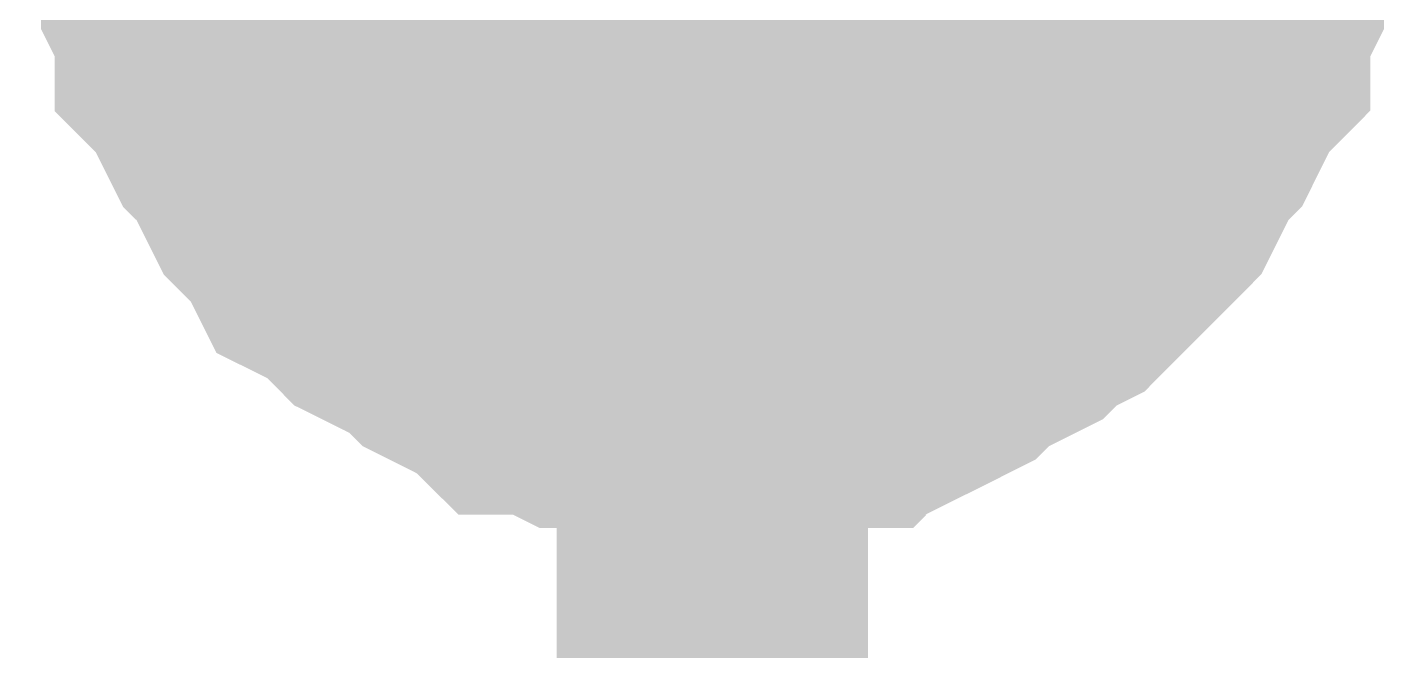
# Model space of a CAD drawing. Header units: inches. Extents: x 0 to 841, y 0 to 594.
# Drawn here: x 234.35 to 235.669, y 564.231 to 564.83 of the extents above; entities that cross this region are included whole.
import ezdxf

# ---------------------------------------------------------------- set-up
doc = ezdxf.new("R2010")
doc.units = ezdxf.units.IN
doc.layers.add('Sheet', color=255, linetype='Continuous')

msp = doc.modelspace()

# ---------------------------------------------------------------- linework, layer by layer
at = {"layer": 'Sheet'}
msp.add_lwpolyline([(234.746, 565, 0.508, 0.508, 1), (235.254, 565, 0.508, 0.508, 1)], format="xyseb", close=True, dxfattribs=at)
for points in [[(235.0091, 564.4855, 0.2997, 0.2997, 0), (234.983, 564.4855, 0.2997, 0.2997, 0), (234.9569, 564.4855, 0.2997, 0.2997, 0), (234.9307, 564.4855, 0.2997, 0.2997, 0), (234.9046, 564.4986, 0.2997, 0.2997, 0), (234.8785, 564.4986, 0.2997, 0.2997, 0), (234.8523, 564.5117, 0.2997, 0.2997, 0), (234.8262, 564.5117, 0.2997, 0.2997, 0), (234.8131, 564.5247, 0.2997, 0.2997, 0), (234.787, 564.5378, 0.2997, 0.2997, 0), (234.7609, 564.5509, 0.2997, 0.2997, 0), (234.7478, 564.5639, 0.2997, 0.2997, 0), (234.7217, 564.577, 0.2997, 0.2997, 0), (234.6955, 564.59, 0.2997, 0.2997, 0), (234.6825, 564.6031, 0.2997, 0.2997, 0), (234.6694, 564.6162, 0.2997, 0.2997, 0), (234.6433, 564.6292, 0.2997, 0.2997, 0), (234.6302, 564.6554, 0.2997, 0.2997, 0), (234.6172, 564.6684, 0.2997, 0.2997, 0), (234.6041, 564.6815, 0.2997, 0.2997, 0), (234.591, 564.7076, 0.2997, 0.2997, 0), (234.578, 564.7338, 0.2997, 0.2997, 0), (234.5649, 564.7468, 0.2997, 0.2997, 0), (234.5518, 564.773, 0.2997, 0.2997, 0), (234.5388, 564.7991, 0.2997, 0.2997, 0), (234.5257, 564.8122, 0.2997, 0.2997, 0), (234.5257, 564.8383, 0.2997, 0.2997, 0), (234.5126, 564.8644, 0.2997, 0.2997, 0), (234.5126, 564.8906, 0.2997, 0.2997, 0), (234.4996, 564.9167, 0.2997, 0.2997, 0), (234.4996, 564.9428, 0.2997, 0.2997, 0), (234.4996, 564.9689, 0.2997, 0.2997, 0), (234.4996, 564.9951, 0.2997, 0.2997, 0)], [(235.0091, 564.4855, 0.2997, 0.2997, 0), (234.983, 564.4855, 0.2997, 0.2997, 0), (234.9569, 564.4855, 0.2997, 0.2997, 0), (234.9307, 564.4855, 0.2997, 0.2997, 0), (234.9046, 564.4986, 0.2997, 0.2997, 0), (234.8785, 564.4986, 0.2997, 0.2997, 0), (234.8523, 564.5117, 0.2997, 0.2997, 0), (234.8262, 564.5117, 0.2997, 0.2997, 0), (234.8131, 564.5247, 0.2997, 0.2997, 0), (234.787, 564.5378, 0.2997, 0.2997, 0), (234.7609, 564.5509, 0.2997, 0.2997, 0), (234.7478, 564.5639, 0.2997, 0.2997, 0), (234.7217, 564.577, 0.2997, 0.2997, 0), (234.6955, 564.59, 0.2997, 0.2997, 0), (234.6825, 564.6031, 0.2997, 0.2997, 0), (234.6694, 564.6162, 0.2997, 0.2997, 0), (234.6433, 564.6292, 0.2997, 0.2997, 0), (234.6302, 564.6554, 0.2997, 0.2997, 0), (234.6172, 564.6684, 0.2997, 0.2997, 0), (234.6041, 564.6815, 0.2997, 0.2997, 0), (234.591, 564.7076, 0.2997, 0.2997, 0), (234.578, 564.7338, 0.2997, 0.2997, 0), (234.5649, 564.7468, 0.2997, 0.2997, 0), (234.5518, 564.773, 0.2997, 0.2997, 0), (234.5388, 564.7991, 0.2997, 0.2997, 0), (234.5257, 564.8122, 0.2997, 0.2997, 0), (234.5257, 564.8383, 0.2997, 0.2997, 0), (234.5126, 564.8644, 0.2997, 0.2997, 0), (234.5126, 564.8906, 0.2997, 0.2997, 0), (234.4996, 564.9167, 0.2997, 0.2997, 0), (234.4996, 564.9428, 0.2997, 0.2997, 0), (234.4996, 564.9689, 0.2997, 0.2997, 0), (234.4996, 564.9951, 0.2997, 0.2997, 0)], [(235.0091, 564.4855, 0.2997, 0.2997, 0), (234.983, 564.4855, 0.2997, 0.2997, 0), (234.9569, 564.4855, 0.2997, 0.2997, 0), (234.9307, 564.4855, 0.2997, 0.2997, 0), (234.9046, 564.4986, 0.2997, 0.2997, 0), (234.8785, 564.4986, 0.2997, 0.2997, 0), (234.8523, 564.5117, 0.2997, 0.2997, 0), (234.8262, 564.5117, 0.2997, 0.2997, 0), (234.8131, 564.5247, 0.2997, 0.2997, 0), (234.787, 564.5378, 0.2997, 0.2997, 0), (234.7609, 564.5509, 0.2997, 0.2997, 0), (234.7478, 564.5639, 0.2997, 0.2997, 0), (234.7217, 564.577, 0.2997, 0.2997, 0), (234.6955, 564.59, 0.2997, 0.2997, 0), (234.6825, 564.6031, 0.2997, 0.2997, 0), (234.6694, 564.6162, 0.2997, 0.2997, 0), (234.6433, 564.6292, 0.2997, 0.2997, 0), (234.6302, 564.6554, 0.2997, 0.2997, 0), (234.6172, 564.6684, 0.2997, 0.2997, 0), (234.6041, 564.6815, 0.2997, 0.2997, 0), (234.591, 564.7076, 0.2997, 0.2997, 0), (234.578, 564.7338, 0.2997, 0.2997, 0), (234.5649, 564.7468, 0.2997, 0.2997, 0), (234.5518, 564.773, 0.2997, 0.2997, 0), (234.5388, 564.7991, 0.2997, 0.2997, 0), (234.5257, 564.8122, 0.2997, 0.2997, 0), (234.5257, 564.8383, 0.2997, 0.2997, 0), (234.5126, 564.8644, 0.2997, 0.2997, 0), (234.5126, 564.8906, 0.2997, 0.2997, 0), (234.4996, 564.9167, 0.2997, 0.2997, 0), (234.4996, 564.9428, 0.2997, 0.2997, 0), (234.4996, 564.9689, 0.2997, 0.2997, 0), (234.4996, 564.9951, 0.2997, 0.2997, 0)], [(235.0091, 564.4855, 0.2997, 0.2997, 0), (234.983, 564.4855, 0.2997, 0.2997, 0), (234.9569, 564.4855, 0.2997, 0.2997, 0), (234.9307, 564.4855, 0.2997, 0.2997, 0), (234.9046, 564.4986, 0.2997, 0.2997, 0), (234.8785, 564.4986, 0.2997, 0.2997, 0), (234.8523, 564.5117, 0.2997, 0.2997, 0), (234.8262, 564.5117, 0.2997, 0.2997, 0), (234.8131, 564.5247, 0.2997, 0.2997, 0), (234.787, 564.5378, 0.2997, 0.2997, 0), (234.7609, 564.5509, 0.2997, 0.2997, 0), (234.7478, 564.5639, 0.2997, 0.2997, 0), (234.7217, 564.577, 0.2997, 0.2997, 0), (234.6955, 564.59, 0.2997, 0.2997, 0), (234.6825, 564.6031, 0.2997, 0.2997, 0), (234.6694, 564.6162, 0.2997, 0.2997, 0), (234.6433, 564.6292, 0.2997, 0.2997, 0), (234.6302, 564.6554, 0.2997, 0.2997, 0), (234.6172, 564.6684, 0.2997, 0.2997, 0), (234.6041, 564.6815, 0.2997, 0.2997, 0), (234.591, 564.7076, 0.2997, 0.2997, 0), (234.578, 564.7338, 0.2997, 0.2997, 0), (234.5649, 564.7468, 0.2997, 0.2997, 0), (234.5518, 564.773, 0.2997, 0.2997, 0), (234.5388, 564.7991, 0.2997, 0.2997, 0), (234.5257, 564.8122, 0.2997, 0.2997, 0), (234.5257, 564.8383, 0.2997, 0.2997, 0), (234.5126, 564.8644, 0.2997, 0.2997, 0), (234.5126, 564.8906, 0.2997, 0.2997, 0), (234.4996, 564.9167, 0.2997, 0.2997, 0), (234.4996, 564.9428, 0.2997, 0.2997, 0), (234.4996, 564.9689, 0.2997, 0.2997, 0), (234.4996, 564.9951, 0.2997, 0.2997, 0)], [(235.0091, 564.4855, 0.2997, 0.2997, 0), (234.983, 564.4855, 0.2997, 0.2997, 0), (234.9569, 564.4855, 0.2997, 0.2997, 0), (234.9307, 564.4855, 0.2997, 0.2997, 0), (234.9046, 564.4986, 0.2997, 0.2997, 0), (234.8785, 564.4986, 0.2997, 0.2997, 0), (234.8523, 564.5117, 0.2997, 0.2997, 0), (234.8262, 564.5117, 0.2997, 0.2997, 0), (234.8131, 564.5247, 0.2997, 0.2997, 0), (234.787, 564.5378, 0.2997, 0.2997, 0), (234.7609, 564.5509, 0.2997, 0.2997, 0), (234.7478, 564.5639, 0.2997, 0.2997, 0), (234.7217, 564.577, 0.2997, 0.2997, 0), (234.6955, 564.59, 0.2997, 0.2997, 0), (234.6825, 564.6031, 0.2997, 0.2997, 0), (234.6694, 564.6162, 0.2997, 0.2997, 0), (234.6433, 564.6292, 0.2997, 0.2997, 0), (234.6302, 564.6554, 0.2997, 0.2997, 0), (234.6172, 564.6684, 0.2997, 0.2997, 0), (234.6041, 564.6815, 0.2997, 0.2997, 0), (234.591, 564.7076, 0.2997, 0.2997, 0), (234.578, 564.7338, 0.2997, 0.2997, 0), (234.5649, 564.7468, 0.2997, 0.2997, 0), (234.5518, 564.773, 0.2997, 0.2997, 0), (234.5388, 564.7991, 0.2997, 0.2997, 0), (234.5257, 564.8122, 0.2997, 0.2997, 0), (234.5257, 564.8383, 0.2997, 0.2997, 0), (234.5126, 564.8644, 0.2997, 0.2997, 0), (234.5126, 564.8906, 0.2997, 0.2997, 0), (234.4996, 564.9167, 0.2997, 0.2997, 0), (234.4996, 564.9428, 0.2997, 0.2997, 0), (234.4996, 564.9689, 0.2997, 0.2997, 0), (234.4996, 564.9951, 0.2997, 0.2997, 0)], [(235.0091, 564.4855, 0.2997, 0.2997, 0), (234.983, 564.4855, 0.2997, 0.2997, 0), (234.9569, 564.4855, 0.2997, 0.2997, 0), (234.9307, 564.4855, 0.2997, 0.2997, 0), (234.9046, 564.4986, 0.2997, 0.2997, 0), (234.8785, 564.4986, 0.2997, 0.2997, 0), (234.8523, 564.5117, 0.2997, 0.2997, 0), (234.8262, 564.5117, 0.2997, 0.2997, 0), (234.8131, 564.5247, 0.2997, 0.2997, 0), (234.787, 564.5378, 0.2997, 0.2997, 0), (234.7609, 564.5509, 0.2997, 0.2997, 0), (234.7478, 564.5639, 0.2997, 0.2997, 0), (234.7217, 564.577, 0.2997, 0.2997, 0), (234.6955, 564.59, 0.2997, 0.2997, 0), (234.6825, 564.6031, 0.2997, 0.2997, 0), (234.6694, 564.6162, 0.2997, 0.2997, 0), (234.6433, 564.6292, 0.2997, 0.2997, 0), (234.6302, 564.6554, 0.2997, 0.2997, 0), (234.6172, 564.6684, 0.2997, 0.2997, 0), (234.6041, 564.6815, 0.2997, 0.2997, 0), (234.591, 564.7076, 0.2997, 0.2997, 0), (234.578, 564.7338, 0.2997, 0.2997, 0), (234.5649, 564.7468, 0.2997, 0.2997, 0), (234.5518, 564.773, 0.2997, 0.2997, 0), (234.5388, 564.7991, 0.2997, 0.2997, 0), (234.5257, 564.8122, 0.2997, 0.2997, 0), (234.5257, 564.8383, 0.2997, 0.2997, 0), (234.5126, 564.8644, 0.2997, 0.2997, 0), (234.5126, 564.8906, 0.2997, 0.2997, 0), (234.4996, 564.9167, 0.2997, 0.2997, 0), (234.4996, 564.9428, 0.2997, 0.2997, 0), (234.4996, 564.9689, 0.2997, 0.2997, 0), (234.4996, 564.9951, 0.2997, 0.2997, 0)], [(235.0091, 564.4855, 0.2997, 0.2997, 0), (234.983, 564.4855, 0.2997, 0.2997, 0), (234.9569, 564.4855, 0.2997, 0.2997, 0), (234.9307, 564.4855, 0.2997, 0.2997, 0), (234.9046, 564.4986, 0.2997, 0.2997, 0), (234.8785, 564.4986, 0.2997, 0.2997, 0), (234.8523, 564.5117, 0.2997, 0.2997, 0), (234.8262, 564.5117, 0.2997, 0.2997, 0), (234.8131, 564.5247, 0.2997, 0.2997, 0), (234.787, 564.5378, 0.2997, 0.2997, 0), (234.7609, 564.5509, 0.2997, 0.2997, 0), (234.7478, 564.5639, 0.2997, 0.2997, 0), (234.7217, 564.577, 0.2997, 0.2997, 0), (234.6955, 564.59, 0.2997, 0.2997, 0), (234.6825, 564.6031, 0.2997, 0.2997, 0), (234.6694, 564.6162, 0.2997, 0.2997, 0), (234.6433, 564.6292, 0.2997, 0.2997, 0), (234.6302, 564.6554, 0.2997, 0.2997, 0), (234.6172, 564.6684, 0.2997, 0.2997, 0), (234.6041, 564.6815, 0.2997, 0.2997, 0), (234.591, 564.7076, 0.2997, 0.2997, 0), (234.578, 564.7338, 0.2997, 0.2997, 0), (234.5649, 564.7468, 0.2997, 0.2997, 0), (234.5518, 564.773, 0.2997, 0.2997, 0), (234.5388, 564.7991, 0.2997, 0.2997, 0), (234.5257, 564.8122, 0.2997, 0.2997, 0), (234.5257, 564.8383, 0.2997, 0.2997, 0), (234.5126, 564.8644, 0.2997, 0.2997, 0), (234.5126, 564.8906, 0.2997, 0.2997, 0), (234.4996, 564.9167, 0.2997, 0.2997, 0), (234.4996, 564.9428, 0.2997, 0.2997, 0), (234.4996, 564.9689, 0.2997, 0.2997, 0), (234.4996, 564.9951, 0.2997, 0.2997, 0)], [(235.5187, 564.9951, 0.2997, 0.2997, 0), (235.5187, 564.9689, 0.2997, 0.2997, 0), (235.5187, 564.9428, 0.2997, 0.2997, 0), (235.5187, 564.9167, 0.2997, 0.2997, 0), (235.5056, 564.8906, 0.2997, 0.2997, 0), (235.5056, 564.8644, 0.2997, 0.2997, 0), (235.4925, 564.8383, 0.2997, 0.2997, 0), (235.4925, 564.8122, 0.2997, 0.2997, 0), (235.4795, 564.7991, 0.2997, 0.2997, 0), (235.4664, 564.773, 0.2997, 0.2997, 0), (235.4533, 564.7468, 0.2997, 0.2997, 0), (235.4403, 564.7338, 0.2997, 0.2997, 0), (235.4272, 564.7076, 0.2997, 0.2997, 0), (235.4141, 564.6815, 0.2997, 0.2997, 0), (235.4011, 564.6684, 0.2997, 0.2997, 0), (235.388, 564.6554, 0.2997, 0.2997, 0), (235.3619, 564.6292, 0.2997, 0.2997, 0), (235.3488, 564.6162, 0.2997, 0.2997, 0), (235.3358, 564.6031, 0.2997, 0.2997, 0), (235.3096, 564.59, 0.2997, 0.2997, 0), (235.2966, 564.577, 0.2997, 0.2997, 0), (235.2704, 564.5639, 0.2997, 0.2997, 0), (235.2443, 564.5509, 0.2997, 0.2997, 0), (235.2312, 564.5378, 0.2997, 0.2997, 0), (235.2051, 564.5247, 0.2997, 0.2997, 0), (235.179, 564.5117, 0.2997, 0.2997, 0), (235.1528, 564.5117, 0.2997, 0.2997, 0), (235.1398, 564.4986, 0.2997, 0.2997, 0), (235.1136, 564.4986, 0.2997, 0.2997, 0), (235.0875, 564.4855, 0.2997, 0.2997, 0), (235.0614, 564.4855, 0.2997, 0.2997, 0), (235.0353, 564.4855, 0.2997, 0.2997, 0), (235.0091, 564.4855, 0.2997, 0.2997, 0)], [(235.5187, 564.9951, 0.2997, 0.2997, 0), (235.5187, 564.9689, 0.2997, 0.2997, 0), (235.5187, 564.9428, 0.2997, 0.2997, 0), (235.5187, 564.9167, 0.2997, 0.2997, 0), (235.5056, 564.8906, 0.2997, 0.2997, 0), (235.5056, 564.8644, 0.2997, 0.2997, 0), (235.4925, 564.8383, 0.2997, 0.2997, 0), (235.4925, 564.8122, 0.2997, 0.2997, 0), (235.4795, 564.7991, 0.2997, 0.2997, 0), (235.4664, 564.773, 0.2997, 0.2997, 0), (235.4533, 564.7468, 0.2997, 0.2997, 0), (235.4403, 564.7338, 0.2997, 0.2997, 0), (235.4272, 564.7076, 0.2997, 0.2997, 0), (235.4141, 564.6815, 0.2997, 0.2997, 0), (235.4011, 564.6684, 0.2997, 0.2997, 0), (235.388, 564.6554, 0.2997, 0.2997, 0), (235.3619, 564.6292, 0.2997, 0.2997, 0), (235.3488, 564.6162, 0.2997, 0.2997, 0), (235.3358, 564.6031, 0.2997, 0.2997, 0), (235.3096, 564.59, 0.2997, 0.2997, 0), (235.2966, 564.577, 0.2997, 0.2997, 0), (235.2704, 564.5639, 0.2997, 0.2997, 0), (235.2443, 564.5509, 0.2997, 0.2997, 0), (235.2312, 564.5378, 0.2997, 0.2997, 0), (235.2051, 564.5247, 0.2997, 0.2997, 0), (235.179, 564.5117, 0.2997, 0.2997, 0), (235.1528, 564.5117, 0.2997, 0.2997, 0), (235.1398, 564.4986, 0.2997, 0.2997, 0), (235.1136, 564.4986, 0.2997, 0.2997, 0), (235.0875, 564.4855, 0.2997, 0.2997, 0), (235.0614, 564.4855, 0.2997, 0.2997, 0), (235.0353, 564.4855, 0.2997, 0.2997, 0), (235.0091, 564.4855, 0.2997, 0.2997, 0)], [(235.0091, 564.9951, 0.2997, 0.2997, 0), (235.0091, 562.4473, 0.2997, 0.2997, 0)], [(235.5187, 564.9951, 0.2997, 0.2997, 0), (235.5187, 564.9689, 0.2997, 0.2997, 0), (235.5187, 564.9428, 0.2997, 0.2997, 0), (235.5187, 564.9167, 0.2997, 0.2997, 0), (235.5056, 564.8906, 0.2997, 0.2997, 0), (235.5056, 564.8644, 0.2997, 0.2997, 0), (235.4925, 564.8383, 0.2997, 0.2997, 0), (235.4925, 564.8122, 0.2997, 0.2997, 0), (235.4795, 564.7991, 0.2997, 0.2997, 0), (235.4664, 564.773, 0.2997, 0.2997, 0), (235.4533, 564.7468, 0.2997, 0.2997, 0), (235.4403, 564.7338, 0.2997, 0.2997, 0), (235.4272, 564.7076, 0.2997, 0.2997, 0), (235.4141, 564.6815, 0.2997, 0.2997, 0), (235.4011, 564.6684, 0.2997, 0.2997, 0), (235.388, 564.6554, 0.2997, 0.2997, 0), (235.3619, 564.6292, 0.2997, 0.2997, 0), (235.3488, 564.6162, 0.2997, 0.2997, 0), (235.3358, 564.6031, 0.2997, 0.2997, 0), (235.3096, 564.59, 0.2997, 0.2997, 0), (235.2966, 564.577, 0.2997, 0.2997, 0), (235.2704, 564.5639, 0.2997, 0.2997, 0), (235.2443, 564.5509, 0.2997, 0.2997, 0), (235.2312, 564.5378, 0.2997, 0.2997, 0), (235.2051, 564.5247, 0.2997, 0.2997, 0), (235.179, 564.5117, 0.2997, 0.2997, 0), (235.1528, 564.5117, 0.2997, 0.2997, 0), (235.1398, 564.4986, 0.2997, 0.2997, 0), (235.1136, 564.4986, 0.2997, 0.2997, 0), (235.0875, 564.4855, 0.2997, 0.2997, 0), (235.0614, 564.4855, 0.2997, 0.2997, 0), (235.0353, 564.4855, 0.2997, 0.2997, 0), (235.0091, 564.4855, 0.2997, 0.2997, 0)], [(235.5187, 564.9951, 0.2997, 0.2997, 0), (235.5187, 564.9689, 0.2997, 0.2997, 0), (235.5187, 564.9428, 0.2997, 0.2997, 0), (235.5187, 564.9167, 0.2997, 0.2997, 0), (235.5056, 564.8906, 0.2997, 0.2997, 0), (235.5056, 564.8644, 0.2997, 0.2997, 0), (235.4925, 564.8383, 0.2997, 0.2997, 0), (235.4925, 564.8122, 0.2997, 0.2997, 0), (235.4795, 564.7991, 0.2997, 0.2997, 0), (235.4664, 564.773, 0.2997, 0.2997, 0), (235.4533, 564.7468, 0.2997, 0.2997, 0), (235.4403, 564.7338, 0.2997, 0.2997, 0), (235.4272, 564.7076, 0.2997, 0.2997, 0), (235.4141, 564.6815, 0.2997, 0.2997, 0), (235.4011, 564.6684, 0.2997, 0.2997, 0), (235.388, 564.6554, 0.2997, 0.2997, 0), (235.3619, 564.6292, 0.2997, 0.2997, 0), (235.3488, 564.6162, 0.2997, 0.2997, 0), (235.3358, 564.6031, 0.2997, 0.2997, 0), (235.3096, 564.59, 0.2997, 0.2997, 0), (235.2966, 564.577, 0.2997, 0.2997, 0), (235.2704, 564.5639, 0.2997, 0.2997, 0), (235.2443, 564.5509, 0.2997, 0.2997, 0), (235.2312, 564.5378, 0.2997, 0.2997, 0), (235.2051, 564.5247, 0.2997, 0.2997, 0), (235.179, 564.5117, 0.2997, 0.2997, 0), (235.1528, 564.5117, 0.2997, 0.2997, 0), (235.1398, 564.4986, 0.2997, 0.2997, 0), (235.1136, 564.4986, 0.2997, 0.2997, 0), (235.0875, 564.4855, 0.2997, 0.2997, 0), (235.0614, 564.4855, 0.2997, 0.2997, 0), (235.0353, 564.4855, 0.2997, 0.2997, 0), (235.0091, 564.4855, 0.2997, 0.2997, 0)], [(235.5187, 564.9951, 0.2997, 0.2997, 0), (235.5187, 564.9689, 0.2997, 0.2997, 0), (235.5187, 564.9428, 0.2997, 0.2997, 0), (235.5187, 564.9167, 0.2997, 0.2997, 0), (235.5056, 564.8906, 0.2997, 0.2997, 0), (235.5056, 564.8644, 0.2997, 0.2997, 0), (235.4925, 564.8383, 0.2997, 0.2997, 0), (235.4925, 564.8122, 0.2997, 0.2997, 0), (235.4795, 564.7991, 0.2997, 0.2997, 0), (235.4664, 564.773, 0.2997, 0.2997, 0), (235.4533, 564.7468, 0.2997, 0.2997, 0), (235.4403, 564.7338, 0.2997, 0.2997, 0), (235.4272, 564.7076, 0.2997, 0.2997, 0), (235.4141, 564.6815, 0.2997, 0.2997, 0), (235.4011, 564.6684, 0.2997, 0.2997, 0), (235.388, 564.6554, 0.2997, 0.2997, 0), (235.3619, 564.6292, 0.2997, 0.2997, 0), (235.3488, 564.6162, 0.2997, 0.2997, 0), (235.3358, 564.6031, 0.2997, 0.2997, 0), (235.3096, 564.59, 0.2997, 0.2997, 0), (235.2966, 564.577, 0.2997, 0.2997, 0), (235.2704, 564.5639, 0.2997, 0.2997, 0), (235.2443, 564.5509, 0.2997, 0.2997, 0), (235.2312, 564.5378, 0.2997, 0.2997, 0), (235.2051, 564.5247, 0.2997, 0.2997, 0), (235.179, 564.5117, 0.2997, 0.2997, 0), (235.1528, 564.5117, 0.2997, 0.2997, 0), (235.1398, 564.4986, 0.2997, 0.2997, 0), (235.1136, 564.4986, 0.2997, 0.2997, 0), (235.0875, 564.4855, 0.2997, 0.2997, 0), (235.0614, 564.4855, 0.2997, 0.2997, 0), (235.0353, 564.4855, 0.2997, 0.2997, 0), (235.0091, 564.4855, 0.2997, 0.2997, 0)], [(235.5187, 564.9951, 0.2997, 0.2997, 0), (235.5187, 564.9689, 0.2997, 0.2997, 0), (235.5187, 564.9428, 0.2997, 0.2997, 0), (235.5187, 564.9167, 0.2997, 0.2997, 0), (235.5056, 564.8906, 0.2997, 0.2997, 0), (235.5056, 564.8644, 0.2997, 0.2997, 0), (235.4925, 564.8383, 0.2997, 0.2997, 0), (235.4925, 564.8122, 0.2997, 0.2997, 0), (235.4795, 564.7991, 0.2997, 0.2997, 0), (235.4664, 564.773, 0.2997, 0.2997, 0), (235.4533, 564.7468, 0.2997, 0.2997, 0), (235.4403, 564.7338, 0.2997, 0.2997, 0), (235.4272, 564.7076, 0.2997, 0.2997, 0), (235.4141, 564.6815, 0.2997, 0.2997, 0), (235.4011, 564.6684, 0.2997, 0.2997, 0), (235.388, 564.6554, 0.2997, 0.2997, 0), (235.3619, 564.6292, 0.2997, 0.2997, 0), (235.3488, 564.6162, 0.2997, 0.2997, 0), (235.3358, 564.6031, 0.2997, 0.2997, 0), (235.3096, 564.59, 0.2997, 0.2997, 0), (235.2966, 564.577, 0.2997, 0.2997, 0), (235.2704, 564.5639, 0.2997, 0.2997, 0), (235.2443, 564.5509, 0.2997, 0.2997, 0), (235.2312, 564.5378, 0.2997, 0.2997, 0), (235.2051, 564.5247, 0.2997, 0.2997, 0), (235.179, 564.5117, 0.2997, 0.2997, 0), (235.1528, 564.5117, 0.2997, 0.2997, 0), (235.1398, 564.4986, 0.2997, 0.2997, 0), (235.1136, 564.4986, 0.2997, 0.2997, 0), (235.0875, 564.4855, 0.2997, 0.2997, 0), (235.0614, 564.4855, 0.2997, 0.2997, 0), (235.0353, 564.4855, 0.2997, 0.2997, 0), (235.0091, 564.4855, 0.2997, 0.2997, 0)], [(235.5187, 564.9951, 0.2997, 0.2997, 0), (235.5187, 564.9689, 0.2997, 0.2997, 0), (235.5187, 564.9428, 0.2997, 0.2997, 0), (235.5187, 564.9167, 0.2997, 0.2997, 0), (235.5056, 564.8906, 0.2997, 0.2997, 0), (235.5056, 564.8644, 0.2997, 0.2997, 0), (235.4925, 564.8383, 0.2997, 0.2997, 0), (235.4925, 564.8122, 0.2997, 0.2997, 0), (235.4795, 564.7991, 0.2997, 0.2997, 0), (235.4664, 564.773, 0.2997, 0.2997, 0), (235.4533, 564.7468, 0.2997, 0.2997, 0), (235.4403, 564.7338, 0.2997, 0.2997, 0), (235.4272, 564.7076, 0.2997, 0.2997, 0), (235.4141, 564.6815, 0.2997, 0.2997, 0), (235.4011, 564.6684, 0.2997, 0.2997, 0), (235.388, 564.6554, 0.2997, 0.2997, 0), (235.3619, 564.6292, 0.2997, 0.2997, 0), (235.3488, 564.6162, 0.2997, 0.2997, 0), (235.3358, 564.6031, 0.2997, 0.2997, 0), (235.3096, 564.59, 0.2997, 0.2997, 0), (235.2966, 564.577, 0.2997, 0.2997, 0), (235.2704, 564.5639, 0.2997, 0.2997, 0), (235.2443, 564.5509, 0.2997, 0.2997, 0), (235.2312, 564.5378, 0.2997, 0.2997, 0), (235.2051, 564.5247, 0.2997, 0.2997, 0), (235.179, 564.5117, 0.2997, 0.2997, 0), (235.1528, 564.5117, 0.2997, 0.2997, 0), (235.1398, 564.4986, 0.2997, 0.2997, 0), (235.1136, 564.4986, 0.2997, 0.2997, 0), (235.0875, 564.4855, 0.2997, 0.2997, 0), (235.0614, 564.4855, 0.2997, 0.2997, 0), (235.0353, 564.4855, 0.2997, 0.2997, 0), (235.0091, 564.4855, 0.2997, 0.2997, 0)], [(235.0091, 564.4855, 0.0991, 0.0991, 0), (234.983, 564.4855, 0.0991, 0.0991, 0), (234.9569, 564.4855, 0.0991, 0.0991, 0), (234.9307, 564.4855, 0.0991, 0.0991, 0), (234.9046, 564.4986, 0.0991, 0.0991, 0), (234.8785, 564.4986, 0.0991, 0.0991, 0), (234.8523, 564.5117, 0.0991, 0.0991, 0), (234.8262, 564.5117, 0.0991, 0.0991, 0), (234.8131, 564.5247, 0.0991, 0.0991, 0), (234.787, 564.5378, 0.0991, 0.0991, 0), (234.7609, 564.5509, 0.0991, 0.0991, 0), (234.7478, 564.5639, 0.0991, 0.0991, 0), (234.7217, 564.577, 0.0991, 0.0991, 0), (234.6955, 564.59, 0.0991, 0.0991, 0), (234.6825, 564.6031, 0.0991, 0.0991, 0), (234.6694, 564.6162, 0.0991, 0.0991, 0), (234.6433, 564.6292, 0.0991, 0.0991, 0), (234.6302, 564.6554, 0.0991, 0.0991, 0), (234.6172, 564.6684, 0.0991, 0.0991, 0), (234.6041, 564.6815, 0.0991, 0.0991, 0), (234.591, 564.7076, 0.0991, 0.0991, 0), (234.578, 564.7338, 0.0991, 0.0991, 0), (234.5649, 564.7468, 0.0991, 0.0991, 0), (234.5518, 564.773, 0.0991, 0.0991, 0), (234.5388, 564.7991, 0.0991, 0.0991, 0), (234.5257, 564.8122, 0.0991, 0.0991, 0), (234.5257, 564.8383, 0.0991, 0.0991, 0), (234.5126, 564.8644, 0.0991, 0.0991, 0), (234.5126, 564.8906, 0.0991, 0.0991, 0)], [(235.0091, 564.4855, 0.0991, 0.0991, 0), (234.983, 564.4855, 0.0991, 0.0991, 0), (234.9569, 564.4855, 0.0991, 0.0991, 0), (234.9307, 564.4855, 0.0991, 0.0991, 0), (234.9046, 564.4986, 0.0991, 0.0991, 0), (234.8785, 564.4986, 0.0991, 0.0991, 0), (234.8523, 564.5117, 0.0991, 0.0991, 0), (234.8262, 564.5117, 0.0991, 0.0991, 0), (234.8131, 564.5247, 0.0991, 0.0991, 0), (234.787, 564.5378, 0.0991, 0.0991, 0), (234.7609, 564.5509, 0.0991, 0.0991, 0), (234.7478, 564.5639, 0.0991, 0.0991, 0), (234.7217, 564.577, 0.0991, 0.0991, 0), (234.6955, 564.59, 0.0991, 0.0991, 0), (234.6825, 564.6031, 0.0991, 0.0991, 0), (234.6694, 564.6162, 0.0991, 0.0991, 0), (234.6433, 564.6292, 0.0991, 0.0991, 0), (234.6302, 564.6554, 0.0991, 0.0991, 0), (234.6172, 564.6684, 0.0991, 0.0991, 0), (234.6041, 564.6815, 0.0991, 0.0991, 0), (234.591, 564.7076, 0.0991, 0.0991, 0), (234.578, 564.7338, 0.0991, 0.0991, 0), (234.5649, 564.7468, 0.0991, 0.0991, 0), (234.5518, 564.773, 0.0991, 0.0991, 0), (234.5388, 564.7991, 0.0991, 0.0991, 0), (234.5257, 564.8122, 0.0991, 0.0991, 0), (234.5257, 564.8383, 0.0991, 0.0991, 0), (234.5126, 564.8644, 0.0991, 0.0991, 0), (234.5126, 564.8906, 0.0991, 0.0991, 0)], [(235.0091, 564.4855, 0.0991, 0.0991, 0), (234.983, 564.4855, 0.0991, 0.0991, 0), (234.9569, 564.4855, 0.0991, 0.0991, 0), (234.9307, 564.4855, 0.0991, 0.0991, 0), (234.9046, 564.4986, 0.0991, 0.0991, 0), (234.8785, 564.4986, 0.0991, 0.0991, 0), (234.8523, 564.5117, 0.0991, 0.0991, 0), (234.8262, 564.5117, 0.0991, 0.0991, 0), (234.8131, 564.5247, 0.0991, 0.0991, 0), (234.787, 564.5378, 0.0991, 0.0991, 0), (234.7609, 564.5509, 0.0991, 0.0991, 0), (234.7478, 564.5639, 0.0991, 0.0991, 0), (234.7217, 564.577, 0.0991, 0.0991, 0), (234.6955, 564.59, 0.0991, 0.0991, 0), (234.6825, 564.6031, 0.0991, 0.0991, 0), (234.6694, 564.6162, 0.0991, 0.0991, 0), (234.6433, 564.6292, 0.0991, 0.0991, 0), (234.6302, 564.6554, 0.0991, 0.0991, 0), (234.6172, 564.6684, 0.0991, 0.0991, 0), (234.6041, 564.6815, 0.0991, 0.0991, 0), (234.591, 564.7076, 0.0991, 0.0991, 0), (234.578, 564.7338, 0.0991, 0.0991, 0), (234.5649, 564.7468, 0.0991, 0.0991, 0), (234.5518, 564.773, 0.0991, 0.0991, 0), (234.5388, 564.7991, 0.0991, 0.0991, 0), (234.5257, 564.8122, 0.0991, 0.0991, 0), (234.5257, 564.8383, 0.0991, 0.0991, 0), (234.5126, 564.8644, 0.0991, 0.0991, 0), (234.5126, 564.8906, 0.0991, 0.0991, 0)], [(235.0091, 564.4855, 0.0991, 0.0991, 0), (234.983, 564.4855, 0.0991, 0.0991, 0), (234.9569, 564.4855, 0.0991, 0.0991, 0), (234.9307, 564.4855, 0.0991, 0.0991, 0), (234.9046, 564.4986, 0.0991, 0.0991, 0), (234.8785, 564.4986, 0.0991, 0.0991, 0), (234.8523, 564.5117, 0.0991, 0.0991, 0), (234.8262, 564.5117, 0.0991, 0.0991, 0), (234.8131, 564.5247, 0.0991, 0.0991, 0), (234.787, 564.5378, 0.0991, 0.0991, 0), (234.7609, 564.5509, 0.0991, 0.0991, 0), (234.7478, 564.5639, 0.0991, 0.0991, 0), (234.7217, 564.577, 0.0991, 0.0991, 0), (234.6955, 564.59, 0.0991, 0.0991, 0), (234.6825, 564.6031, 0.0991, 0.0991, 0), (234.6694, 564.6162, 0.0991, 0.0991, 0), (234.6433, 564.6292, 0.0991, 0.0991, 0), (234.6302, 564.6554, 0.0991, 0.0991, 0), (234.6172, 564.6684, 0.0991, 0.0991, 0), (234.6041, 564.6815, 0.0991, 0.0991, 0), (234.591, 564.7076, 0.0991, 0.0991, 0), (234.578, 564.7338, 0.0991, 0.0991, 0), (234.5649, 564.7468, 0.0991, 0.0991, 0), (234.5518, 564.773, 0.0991, 0.0991, 0), (234.5388, 564.7991, 0.0991, 0.0991, 0), (234.5257, 564.8122, 0.0991, 0.0991, 0), (234.5257, 564.8383, 0.0991, 0.0991, 0), (234.5126, 564.8644, 0.0991, 0.0991, 0), (234.5126, 564.8906, 0.0991, 0.0991, 0)], [(235.0091, 564.4855, 0.0991, 0.0991, 0), (234.983, 564.4855, 0.0991, 0.0991, 0), (234.9569, 564.4855, 0.0991, 0.0991, 0), (234.9307, 564.4855, 0.0991, 0.0991, 0), (234.9046, 564.4986, 0.0991, 0.0991, 0), (234.8785, 564.4986, 0.0991, 0.0991, 0), (234.8523, 564.5117, 0.0991, 0.0991, 0), (234.8262, 564.5117, 0.0991, 0.0991, 0), (234.8131, 564.5247, 0.0991, 0.0991, 0), (234.787, 564.5378, 0.0991, 0.0991, 0), (234.7609, 564.5509, 0.0991, 0.0991, 0), (234.7478, 564.5639, 0.0991, 0.0991, 0), (234.7217, 564.577, 0.0991, 0.0991, 0), (234.6955, 564.59, 0.0991, 0.0991, 0), (234.6825, 564.6031, 0.0991, 0.0991, 0), (234.6694, 564.6162, 0.0991, 0.0991, 0), (234.6433, 564.6292, 0.0991, 0.0991, 0), (234.6302, 564.6554, 0.0991, 0.0991, 0), (234.6172, 564.6684, 0.0991, 0.0991, 0), (234.6041, 564.6815, 0.0991, 0.0991, 0), (234.591, 564.7076, 0.0991, 0.0991, 0), (234.578, 564.7338, 0.0991, 0.0991, 0), (234.5649, 564.7468, 0.0991, 0.0991, 0), (234.5518, 564.773, 0.0991, 0.0991, 0), (234.5388, 564.7991, 0.0991, 0.0991, 0), (234.5257, 564.8122, 0.0991, 0.0991, 0), (234.5257, 564.8383, 0.0991, 0.0991, 0), (234.5126, 564.8644, 0.0991, 0.0991, 0), (234.5126, 564.8906, 0.0991, 0.0991, 0)], [(235.0091, 564.4855, 0.0991, 0.0991, 0), (234.983, 564.4855, 0.0991, 0.0991, 0), (234.9569, 564.4855, 0.0991, 0.0991, 0), (234.9307, 564.4855, 0.0991, 0.0991, 0), (234.9046, 564.4986, 0.0991, 0.0991, 0), (234.8785, 564.4986, 0.0991, 0.0991, 0), (234.8523, 564.5117, 0.0991, 0.0991, 0), (234.8262, 564.5117, 0.0991, 0.0991, 0), (234.8131, 564.5247, 0.0991, 0.0991, 0), (234.787, 564.5378, 0.0991, 0.0991, 0), (234.7609, 564.5509, 0.0991, 0.0991, 0), (234.7478, 564.5639, 0.0991, 0.0991, 0), (234.7217, 564.577, 0.0991, 0.0991, 0), (234.6955, 564.59, 0.0991, 0.0991, 0), (234.6825, 564.6031, 0.0991, 0.0991, 0), (234.6694, 564.6162, 0.0991, 0.0991, 0), (234.6433, 564.6292, 0.0991, 0.0991, 0), (234.6302, 564.6554, 0.0991, 0.0991, 0), (234.6172, 564.6684, 0.0991, 0.0991, 0), (234.6041, 564.6815, 0.0991, 0.0991, 0), (234.591, 564.7076, 0.0991, 0.0991, 0), (234.578, 564.7338, 0.0991, 0.0991, 0), (234.5649, 564.7468, 0.0991, 0.0991, 0), (234.5518, 564.773, 0.0991, 0.0991, 0), (234.5388, 564.7991, 0.0991, 0.0991, 0), (234.5257, 564.8122, 0.0991, 0.0991, 0), (234.5257, 564.8383, 0.0991, 0.0991, 0), (234.5126, 564.8644, 0.0991, 0.0991, 0), (234.5126, 564.8906, 0.0991, 0.0991, 0)], [(235.0091, 564.4855, 0.0991, 0.0991, 0), (234.983, 564.4855, 0.0991, 0.0991, 0), (234.9569, 564.4855, 0.0991, 0.0991, 0), (234.9307, 564.4855, 0.0991, 0.0991, 0), (234.9046, 564.4986, 0.0991, 0.0991, 0), (234.8785, 564.4986, 0.0991, 0.0991, 0), (234.8523, 564.5117, 0.0991, 0.0991, 0), (234.8262, 564.5117, 0.0991, 0.0991, 0), (234.8131, 564.5247, 0.0991, 0.0991, 0), (234.787, 564.5378, 0.0991, 0.0991, 0), (234.7609, 564.5509, 0.0991, 0.0991, 0), (234.7478, 564.5639, 0.0991, 0.0991, 0), (234.7217, 564.577, 0.0991, 0.0991, 0), (234.6955, 564.59, 0.0991, 0.0991, 0), (234.6825, 564.6031, 0.0991, 0.0991, 0), (234.6694, 564.6162, 0.0991, 0.0991, 0), (234.6433, 564.6292, 0.0991, 0.0991, 0), (234.6302, 564.6554, 0.0991, 0.0991, 0), (234.6172, 564.6684, 0.0991, 0.0991, 0), (234.6041, 564.6815, 0.0991, 0.0991, 0), (234.591, 564.7076, 0.0991, 0.0991, 0), (234.578, 564.7338, 0.0991, 0.0991, 0), (234.5649, 564.7468, 0.0991, 0.0991, 0), (234.5518, 564.773, 0.0991, 0.0991, 0), (234.5388, 564.7991, 0.0991, 0.0991, 0), (234.5257, 564.8122, 0.0991, 0.0991, 0), (234.5257, 564.8383, 0.0991, 0.0991, 0), (234.5126, 564.8644, 0.0991, 0.0991, 0), (234.5126, 564.8906, 0.0991, 0.0991, 0)], [(235.5056, 564.8906, 0.0991, 0.0991, 0), (235.5056, 564.8644, 0.0991, 0.0991, 0), (235.4925, 564.8383, 0.0991, 0.0991, 0), (235.4925, 564.8122, 0.0991, 0.0991, 0), (235.4795, 564.7991, 0.0991, 0.0991, 0), (235.4664, 564.773, 0.0991, 0.0991, 0), (235.4533, 564.7468, 0.0991, 0.0991, 0), (235.4403, 564.7338, 0.0991, 0.0991, 0), (235.4272, 564.7076, 0.0991, 0.0991, 0), (235.4141, 564.6815, 0.0991, 0.0991, 0), (235.4011, 564.6684, 0.0991, 0.0991, 0), (235.388, 564.6554, 0.0991, 0.0991, 0), (235.3619, 564.6292, 0.0991, 0.0991, 0), (235.3488, 564.6162, 0.0991, 0.0991, 0), (235.3358, 564.6031, 0.0991, 0.0991, 0), (235.3096, 564.59, 0.0991, 0.0991, 0), (235.2966, 564.577, 0.0991, 0.0991, 0), (235.2704, 564.5639, 0.0991, 0.0991, 0), (235.2443, 564.5509, 0.0991, 0.0991, 0), (235.2312, 564.5378, 0.0991, 0.0991, 0), (235.2051, 564.5247, 0.0991, 0.0991, 0), (235.179, 564.5117, 0.0991, 0.0991, 0), (235.1528, 564.5117, 0.0991, 0.0991, 0), (235.1398, 564.4986, 0.0991, 0.0991, 0), (235.1136, 564.4986, 0.0991, 0.0991, 0), (235.0875, 564.4855, 0.0991, 0.0991, 0), (235.0614, 564.4855, 0.0991, 0.0991, 0), (235.0353, 564.4855, 0.0991, 0.0991, 0), (235.0091, 564.4855, 0.0991, 0.0991, 0)], [(235.5056, 564.8906, 0.0991, 0.0991, 0), (235.5056, 564.8644, 0.0991, 0.0991, 0), (235.4925, 564.8383, 0.0991, 0.0991, 0), (235.4925, 564.8122, 0.0991, 0.0991, 0), (235.4795, 564.7991, 0.0991, 0.0991, 0), (235.4664, 564.773, 0.0991, 0.0991, 0), (235.4533, 564.7468, 0.0991, 0.0991, 0), (235.4403, 564.7338, 0.0991, 0.0991, 0), (235.4272, 564.7076, 0.0991, 0.0991, 0), (235.4141, 564.6815, 0.0991, 0.0991, 0), (235.4011, 564.6684, 0.0991, 0.0991, 0), (235.388, 564.6554, 0.0991, 0.0991, 0), (235.3619, 564.6292, 0.0991, 0.0991, 0), (235.3488, 564.6162, 0.0991, 0.0991, 0), (235.3358, 564.6031, 0.0991, 0.0991, 0), (235.3096, 564.59, 0.0991, 0.0991, 0), (235.2966, 564.577, 0.0991, 0.0991, 0), (235.2704, 564.5639, 0.0991, 0.0991, 0), (235.2443, 564.5509, 0.0991, 0.0991, 0), (235.2312, 564.5378, 0.0991, 0.0991, 0), (235.2051, 564.5247, 0.0991, 0.0991, 0), (235.179, 564.5117, 0.0991, 0.0991, 0), (235.1528, 564.5117, 0.0991, 0.0991, 0), (235.1398, 564.4986, 0.0991, 0.0991, 0), (235.1136, 564.4986, 0.0991, 0.0991, 0), (235.0875, 564.4855, 0.0991, 0.0991, 0), (235.0614, 564.4855, 0.0991, 0.0991, 0), (235.0353, 564.4855, 0.0991, 0.0991, 0), (235.0091, 564.4855, 0.0991, 0.0991, 0)], [(235.5056, 564.8906, 0.0991, 0.0991, 0), (235.5056, 564.8644, 0.0991, 0.0991, 0), (235.4925, 564.8383, 0.0991, 0.0991, 0), (235.4925, 564.8122, 0.0991, 0.0991, 0), (235.4795, 564.7991, 0.0991, 0.0991, 0), (235.4664, 564.773, 0.0991, 0.0991, 0), (235.4533, 564.7468, 0.0991, 0.0991, 0), (235.4403, 564.7338, 0.0991, 0.0991, 0), (235.4272, 564.7076, 0.0991, 0.0991, 0), (235.4141, 564.6815, 0.0991, 0.0991, 0), (235.4011, 564.6684, 0.0991, 0.0991, 0), (235.388, 564.6554, 0.0991, 0.0991, 0), (235.3619, 564.6292, 0.0991, 0.0991, 0), (235.3488, 564.6162, 0.0991, 0.0991, 0), (235.3358, 564.6031, 0.0991, 0.0991, 0), (235.3096, 564.59, 0.0991, 0.0991, 0), (235.2966, 564.577, 0.0991, 0.0991, 0), (235.2704, 564.5639, 0.0991, 0.0991, 0), (235.2443, 564.5509, 0.0991, 0.0991, 0), (235.2312, 564.5378, 0.0991, 0.0991, 0), (235.2051, 564.5247, 0.0991, 0.0991, 0), (235.179, 564.5117, 0.0991, 0.0991, 0), (235.1528, 564.5117, 0.0991, 0.0991, 0), (235.1398, 564.4986, 0.0991, 0.0991, 0), (235.1136, 564.4986, 0.0991, 0.0991, 0), (235.0875, 564.4855, 0.0991, 0.0991, 0), (235.0614, 564.4855, 0.0991, 0.0991, 0), (235.0353, 564.4855, 0.0991, 0.0991, 0), (235.0091, 564.4855, 0.0991, 0.0991, 0)], [(235.5056, 564.8906, 0.0991, 0.0991, 0), (235.5056, 564.8644, 0.0991, 0.0991, 0), (235.4925, 564.8383, 0.0991, 0.0991, 0), (235.4925, 564.8122, 0.0991, 0.0991, 0), (235.4795, 564.7991, 0.0991, 0.0991, 0), (235.4664, 564.773, 0.0991, 0.0991, 0), (235.4533, 564.7468, 0.0991, 0.0991, 0), (235.4403, 564.7338, 0.0991, 0.0991, 0), (235.4272, 564.7076, 0.0991, 0.0991, 0), (235.4141, 564.6815, 0.0991, 0.0991, 0), (235.4011, 564.6684, 0.0991, 0.0991, 0), (235.388, 564.6554, 0.0991, 0.0991, 0), (235.3619, 564.6292, 0.0991, 0.0991, 0), (235.3488, 564.6162, 0.0991, 0.0991, 0), (235.3358, 564.6031, 0.0991, 0.0991, 0), (235.3096, 564.59, 0.0991, 0.0991, 0), (235.2966, 564.577, 0.0991, 0.0991, 0), (235.2704, 564.5639, 0.0991, 0.0991, 0), (235.2443, 564.5509, 0.0991, 0.0991, 0), (235.2312, 564.5378, 0.0991, 0.0991, 0), (235.2051, 564.5247, 0.0991, 0.0991, 0), (235.179, 564.5117, 0.0991, 0.0991, 0), (235.1528, 564.5117, 0.0991, 0.0991, 0), (235.1398, 564.4986, 0.0991, 0.0991, 0), (235.1136, 564.4986, 0.0991, 0.0991, 0), (235.0875, 564.4855, 0.0991, 0.0991, 0), (235.0614, 564.4855, 0.0991, 0.0991, 0), (235.0353, 564.4855, 0.0991, 0.0991, 0), (235.0091, 564.4855, 0.0991, 0.0991, 0)], [(235.5056, 564.8906, 0.0991, 0.0991, 0), (235.5056, 564.8644, 0.0991, 0.0991, 0), (235.4925, 564.8383, 0.0991, 0.0991, 0), (235.4925, 564.8122, 0.0991, 0.0991, 0), (235.4795, 564.7991, 0.0991, 0.0991, 0), (235.4664, 564.773, 0.0991, 0.0991, 0), (235.4533, 564.7468, 0.0991, 0.0991, 0), (235.4403, 564.7338, 0.0991, 0.0991, 0), (235.4272, 564.7076, 0.0991, 0.0991, 0), (235.4141, 564.6815, 0.0991, 0.0991, 0), (235.4011, 564.6684, 0.0991, 0.0991, 0), (235.388, 564.6554, 0.0991, 0.0991, 0), (235.3619, 564.6292, 0.0991, 0.0991, 0), (235.3488, 564.6162, 0.0991, 0.0991, 0), (235.3358, 564.6031, 0.0991, 0.0991, 0), (235.3096, 564.59, 0.0991, 0.0991, 0), (235.2966, 564.577, 0.0991, 0.0991, 0), (235.2704, 564.5639, 0.0991, 0.0991, 0), (235.2443, 564.5509, 0.0991, 0.0991, 0), (235.2312, 564.5378, 0.0991, 0.0991, 0), (235.2051, 564.5247, 0.0991, 0.0991, 0), (235.179, 564.5117, 0.0991, 0.0991, 0), (235.1528, 564.5117, 0.0991, 0.0991, 0), (235.1398, 564.4986, 0.0991, 0.0991, 0), (235.1136, 564.4986, 0.0991, 0.0991, 0), (235.0875, 564.4855, 0.0991, 0.0991, 0), (235.0614, 564.4855, 0.0991, 0.0991, 0), (235.0353, 564.4855, 0.0991, 0.0991, 0), (235.0091, 564.4855, 0.0991, 0.0991, 0)], [(235.5056, 564.8906, 0.0991, 0.0991, 0), (235.5056, 564.8644, 0.0991, 0.0991, 0), (235.4925, 564.8383, 0.0991, 0.0991, 0), (235.4925, 564.8122, 0.0991, 0.0991, 0), (235.4795, 564.7991, 0.0991, 0.0991, 0), (235.4664, 564.773, 0.0991, 0.0991, 0), (235.4533, 564.7468, 0.0991, 0.0991, 0), (235.4403, 564.7338, 0.0991, 0.0991, 0), (235.4272, 564.7076, 0.0991, 0.0991, 0), (235.4141, 564.6815, 0.0991, 0.0991, 0), (235.4011, 564.6684, 0.0991, 0.0991, 0), (235.388, 564.6554, 0.0991, 0.0991, 0), (235.3619, 564.6292, 0.0991, 0.0991, 0), (235.3488, 564.6162, 0.0991, 0.0991, 0), (235.3358, 564.6031, 0.0991, 0.0991, 0), (235.3096, 564.59, 0.0991, 0.0991, 0), (235.2966, 564.577, 0.0991, 0.0991, 0), (235.2704, 564.5639, 0.0991, 0.0991, 0), (235.2443, 564.5509, 0.0991, 0.0991, 0), (235.2312, 564.5378, 0.0991, 0.0991, 0), (235.2051, 564.5247, 0.0991, 0.0991, 0), (235.179, 564.5117, 0.0991, 0.0991, 0), (235.1528, 564.5117, 0.0991, 0.0991, 0), (235.1398, 564.4986, 0.0991, 0.0991, 0), (235.1136, 564.4986, 0.0991, 0.0991, 0), (235.0875, 564.4855, 0.0991, 0.0991, 0), (235.0614, 564.4855, 0.0991, 0.0991, 0), (235.0353, 564.4855, 0.0991, 0.0991, 0), (235.0091, 564.4855, 0.0991, 0.0991, 0)], [(235.5056, 564.8906, 0.0991, 0.0991, 0), (235.5056, 564.8644, 0.0991, 0.0991, 0), (235.4925, 564.8383, 0.0991, 0.0991, 0), (235.4925, 564.8122, 0.0991, 0.0991, 0), (235.4795, 564.7991, 0.0991, 0.0991, 0), (235.4664, 564.773, 0.0991, 0.0991, 0), (235.4533, 564.7468, 0.0991, 0.0991, 0), (235.4403, 564.7338, 0.0991, 0.0991, 0), (235.4272, 564.7076, 0.0991, 0.0991, 0), (235.4141, 564.6815, 0.0991, 0.0991, 0), (235.4011, 564.6684, 0.0991, 0.0991, 0), (235.388, 564.6554, 0.0991, 0.0991, 0), (235.3619, 564.6292, 0.0991, 0.0991, 0), (235.3488, 564.6162, 0.0991, 0.0991, 0), (235.3358, 564.6031, 0.0991, 0.0991, 0), (235.3096, 564.59, 0.0991, 0.0991, 0), (235.2966, 564.577, 0.0991, 0.0991, 0), (235.2704, 564.5639, 0.0991, 0.0991, 0), (235.2443, 564.5509, 0.0991, 0.0991, 0), (235.2312, 564.5378, 0.0991, 0.0991, 0), (235.2051, 564.5247, 0.0991, 0.0991, 0), (235.179, 564.5117, 0.0991, 0.0991, 0), (235.1528, 564.5117, 0.0991, 0.0991, 0), (235.1398, 564.4986, 0.0991, 0.0991, 0), (235.1136, 564.4986, 0.0991, 0.0991, 0), (235.0875, 564.4855, 0.0991, 0.0991, 0), (235.0614, 564.4855, 0.0991, 0.0991, 0), (235.0353, 564.4855, 0.0991, 0.0991, 0), (235.0091, 564.4855, 0.0991, 0.0991, 0)]]:
    msp.add_lwpolyline(points, format="xyseb", dxfattribs=at)

doc.saveas('drawing.dxf')
